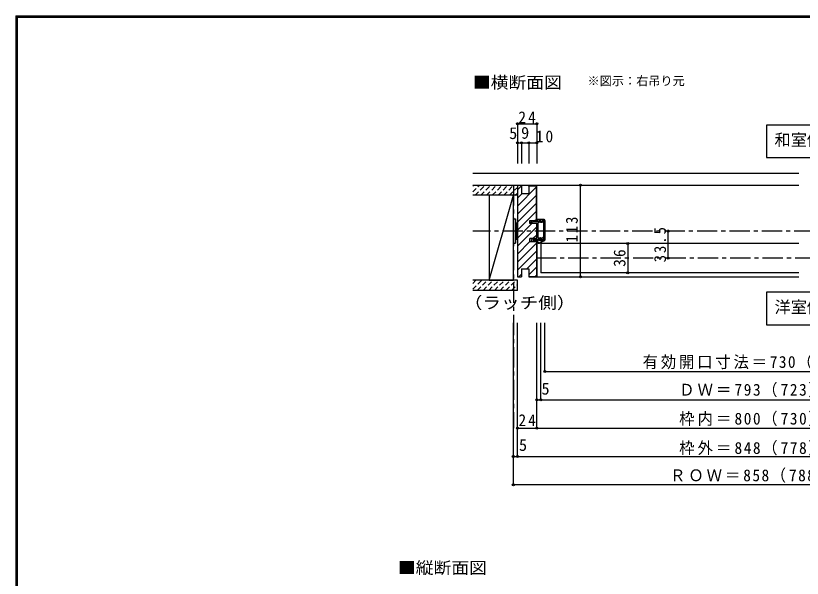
# Model space of a CAD drawing. Units: millimetres at full size, sheet at 1:5. Extents: x -973 to 977, y -718 to 696.
# Drawn here: x -973 to -3, y 1 to 696 of the extents above; entities that cross this region are included whole.
import ezdxf
from ezdxf.enums import TextEntityAlignment as Align

# ---------------------------------------------------------------- set-up
doc = ezdxf.new("R2010")
doc.units = ezdxf.units.MM
doc.header["$LTSCALE"] = 5
doc.header["$PDMODE"] = 32
doc.header["$PDSIZE"] = 2.5
doc.linetypes.add('CHAIN1', pattern=[8, 5, -1, 1, -1])
doc.linetypes.add('DASHED1', pattern=[1.8, 1.2, -0.6])
for name, color, linetype in [('0-1_通り芯', 4, 'DASHED1'), ('0-2_柱', 3, 'Continuous'), ('0-3_仕上げ', 2, 'Continuous'), ('0-4_枠', 3, 'Continuous'), ('0-6_扉', 6, 'Continuous'), ('0-7_金物', 7, 'Continuous'), ('0-8_戸当り', 7, 'Continuous'), ('0-A_文字', 7, 'Continuous'), ('0-B_寸法', 7, 'Continuous'), ('0-C_ハッチ', 4, 'Continuous'), ('F-1_枠', 6, 'Continuous')]:
    doc.layers.add(name, color=color, linetype=linetype)
doc.styles.add('ＭＳ ゴシック', font='')
doc.styles.get('ＭＳ ゴシック').set_extended_font_data('MS Gothic')

msp = doc.modelspace()

# ---------------------------------------------------------------- linework, layer by layer
at = {"layer": '0-1_通り芯', "linetype": 'CHAIN1'}
for p, q in [((-359.2, 486.5), (-359.2, 186.684)), ((412.506, 430), (-409.2, 430)), ((333.506, 396.5), (-330.2, 396.5))]:
    msp.add_line(p, q, dxfattribs=at)
at = {"layer": '0-2_柱', "color": 7}
msp.add_line((-389.2, 369.184), (-359.2, 474.184), dxfattribs=at)
at = {"layer": '0-2_柱'}
msp.add_lwpolyline([(-359.2, 474.184), (-389.2, 474.184), (-389.2, 369.184), (-359.2, 369.184)], close=True, dxfattribs=at)
at = {"layer": '0-3_仕上げ'}
for p, q in [((-409.2, 501.5), (-6.847, 501.5)), ((-409.2, 486.5), (-330.194, 486.5)), ((-354.2, 474.184), (-409.2, 474.184)), ((-354.2, 369.184), (-409.2, 369.184)), ((-354.2, 356.684), (-354.2, 369.184)), ((-354.2, 356.684), (-409.2, 356.684))]:
    msp.add_line(p, q, dxfattribs=at)
at = {"layer": '0-4_枠'}
for p, q in [((-354.2, 486.5), (-349.2, 486.5)), ((-354.2, 486.5), (-354.2, 373.5)), ((-340.2, 486.5), (-340.2, 476.5)), ((-340.2, 486.5), (-330.2, 486.5)), ((-340.2, 486), (-330.7, 486)), ((-330.7, 442.979), (-330.7, 486)), ((-330.2, 442.979), (-330.2, 486.5)), ((-330.2, 420.679), (-330.2, 439.279)), ((-338.7, 416.979), (-338.7, 420.679)), ((-330.2, 420.679), (-338.7, 420.679)), ((-338.7, 416.979), (-330.2, 416.979)), ((-330.7, 416.979), (-330.7, 374)), ((-330.2, 416.979), (-330.2, 373.5)), ((-349.2, 383.5), (-349.2, 373.5)), ((-354.2, 373.5), (-349.2, 373.5)), ((-340.2, 374), (-330.7, 374))]:
    msp.add_line(p, q, dxfattribs=at)
at = {"layer": '0-4_枠', "color": 4}
for p, q in [((-330.194, 486.5), (-6.847, 486.5)), ((-330.194, 373.5), (-6.847, 373.5))]:
    msp.add_line(p, q, dxfattribs=at)
at = {"layer": '0-4_枠'}
for points in [[(-349.2, 486.5), (-349.2, 476.5), (-340.2, 476.5)], [(-330.2, 439.279), (-338.7, 439.279), (-338.7, 442.979), (-330.2, 442.979)], [(-349.2, 383.5), (-340.2, 383.5), (-340.2, 373.5), (-330.2, 373.5)]]:
    msp.add_lwpolyline(points, dxfattribs=at)
at = {"layer": '0-6_扉'}
for p, q in [((-325.2, 414.5), (-325.2, 378.5)), ((-6.847, 414.5), (-325.2, 414.5)), ((-6.847, 378.5), (-325.2, 378.5))]:
    msp.add_line(p, q, dxfattribs=at)
at = {"layer": '0-7_金物'}
for p, q in [((-359.2, 445), (-356.7, 445)), ((-359.2, 445), (-359.2, 415)), ((-356.7, 445), (-356.7, 415)), ((-356.7, 440), (-354.7, 440)), ((-354.7, 440), (-354.7, 420)), ((-354.7, 439), (-354.2, 439)), ((-356.7, 420), (-354.7, 420)), ((-354.7, 421), (-354.2, 421)), ((-359.2, 415), (-356.7, 415))]:
    msp.add_line(p, q, dxfattribs=at)
at = {"layer": '0-8_戸当り'}
for p, q in [((-334.7, 441.829), (-334.7, 442.979)), ((-330.2, 441.829), (-334.7, 441.829)), ((-330.2, 419.629), (-330.2, 440.329)), ((-330.098, 443.604), (-328.198, 442.154)), ((-321.2, 444.129), (-329.9, 444.129)), ((-328.7, 422.129), (-328.7, 440.379)), ((-328.2, 440.879), (-327.7, 440.879)), ((-327.7, 442.379), (-327.7, 442.629)), ((-327.7, 442.329), (-327.7, 442.079)), ((-327.314, 442.616), (-325.596, 442.143)), ((-326.866, 441.328), (-326.005, 441.015)), ((-321.7, 419.629), (-321.7, 442.629)), ((-320.2, 443.129), (-320.2, 418.629)), ((-334.7, 420.379), (-337.7, 418.879)), ((-337.7, 418.879), (-334.7, 416.979)), ((-334.7, 420.379), (-334.7, 419.629)), ((-334.7, 419.629), (-330.2, 419.629)), ((-329.5, 418.129), (-334.7, 418.129)), ((-334.7, 418.129), (-334.7, 416.979)), ((-329.5, 419.129), (-328.7, 419.129)), ((-329.5, 418.129), (-329.5, 419.129)), ((-329.5, 416.629), (-329.5, 418.129)), ((-328.8, 416.629), (-328.8, 419.129)), ((-328.7, 420.229), (-326.363, 420.229)), ((-328.7, 419.129), (-328.7, 420.229)), ((-328.2, 421.629), (-326.24, 421.629)), ((-327.7, 418.829), (-326.497, 420.081)), ((-327.7, 418.129), (-327.7, 418.829)), ((-320.7, 418.129), (-327.7, 418.129)), ((-327.209, 415.645), (-322.261, 418.129)), ((-326.895, 415.019), (-320.7, 418.129)), ((-325.7, 419.679), (-325.7, 419.629)), ((-321.7, 419.629), (-325.7, 419.629)), ((-325.231, 421.079), (-322.609, 421.897)), ((-324.683, 419.784), (-322.192, 420.561))]:
    msp.add_line(p, q, dxfattribs=at)
for points in [[(-334.7, 439.579), (-337.7, 441.079), (-334.7, 442.979)], [(-334.7, 439.579), (-334.7, 440.329), (-330.2, 440.329)], [(-330.2, 441.829), (-330.2, 442.079), (-327.7, 442.079)], [(-321.7, 442.629), (-323.8, 442.629), (-323.8, 440.629), (-325, 440.629), (-325, 442.629), (-327.7, 442.629)]]:
    msp.add_lwpolyline(points, dxfattribs=at)
for centre, radius, start, end in [((-329.9, 443.829), 0.3, 90, 228.65222), ((-328.2, 440.379), 0.5, 90, 180), ((-328, 442.379), 0.3, 228.65222, 360), ((-327.4, 442.329), 0.3, 73.20997, 180), ((-327.7, 441.879), 1, 270, 326.52262), ((-325.8, 441.579), 0.6, 246.66235, 0), ((-325.8, 441.579), 0.6, 0, 73.20997), ((-321.2, 443.129), 1, 0, 90), ((-328.2, 422.129), 0.5, 180, 270), ((-326.2, 419.679), 0.5, 0, 126.38479), ((-326.363, 419.429), 0.8, 48.59038, 90), ((-326.24, 420.429), 1.2, 32.78874, 90), ((-325.04, 420.929), 1.2, 228.59038, 287.32983), ((-322.4, 421.229), 0.7, 287.32983, 107.32983), ((-320.7, 418.629), 0.5, 270, 0), ((-327.7, 416.629), 1.8, 180, 296.57515), ((-327.7, 416.629), 1.1, 180, 296.57515)]:
    msp.add_arc(centre, radius, start, end, dxfattribs=at)
at = {"layer": '0-A_文字'}
for p, q in [((-46.847, 560.777), (-46.847, 520.777)), ((53.153, 560.777), (-46.847, 560.777))]:
    msp.add_line(p, q, dxfattribs=at)
msp.add_lwpolyline([(-46.847, 520.777), (53.153, 520.777), (53.153, 560.777)], dxfattribs=at)
msp.add_lwpolyline([(53.153, 354.408), (-46.847, 354.408), (-46.847, 314.408), (53.153, 314.408)], close=True, dxfattribs=at)
at = {"layer": '0-B_寸法', "color": 4}
for p, q in [((-354.2, 562.541), (-354.2, 513.5)), ((-354.2, 562.541), (-330.2, 562.541)), ((-330.2, 562.541), (-330.2, 513.5)), ((-354.2, 539.017), (-330.2, 539.017)), ((-349.2, 539.017), (-349.2, 513.5)), ((-340.2, 539.017), (-340.2, 513.5)), ((-308.34, 486.5), (-276.43, 486.5)), ((-276.43, 373.5), (-276.43, 486.5)), ((-168.079, 396.5), (-168.079, 430)), ((-218.079, 414.5), (-218.079, 378.5)), ((-308.34, 373.5), (-276.43, 373.5)), ((-359.2, 116.684), (-359.2, 316.684)), ((-354.2, 151.684), (-354.2, 316.684)), ((-330.2, 186.684), (-330.2, 316.684)), ((-325.2, 221.684), (-325.2, 316.684)), ((-320.2, 256.684), (-320.2, 316.684)), ((-320.2, 256.684), (273.512, 256.684)), ((-330.2, 221.684), (333.506, 221.684)), ((-354.2, 186.684), (357.506, 186.684)), ((-359.2, 151.684), (362.506, 151.684)), ((362.506, 116.684), (-359.2, 116.684))]:
    msp.add_line(p, q, dxfattribs=at)
at = {"layer": '0-B_寸法'}
for p in [(-354.2, 562.541), (-330.2, 562.541), (-354.2, 539.017), (-349.2, 539.017), (-340.2, 539.017), (-330.2, 539.017), (-276.43, 486.5), (-168.079, 430), (-218.079, 414.5), (-168.079, 396.5), (-218.079, 378.5), (-276.43, 373.5), (-320.2, 256.684), (-330.2, 221.684), (-325.2, 221.684), (-354.2, 186.684), (-330.2, 186.684), (-359.2, 151.684), (-354.2, 151.684), (-359.2, 116.684)]:
    msp.add_point(p, dxfattribs=at)
at = {"layer": '0-C_ハッチ', "linetype": 'DASHED1'}
for p, q in [((-409.2, 478.461), (-400.977, 486.684)), ((-409.2, 485.532), (-408.048, 486.684)), ((-406.406, 474.184), (-393.906, 486.684)), ((-399.335, 474.184), (-386.835, 486.684)), ((-392.264, 474.184), (-379.764, 486.684)), ((-385.193, 474.184), (-372.693, 486.684)), ((-378.122, 474.184), (-365.622, 486.684)), ((-371.051, 474.184), (-358.551, 486.684)), ((-363.98, 474.184), (-354.2, 483.964)), ((-356.909, 474.184), (-354.2, 476.893)), ((-409.2, 358.253), (-398.269, 369.184)), ((-409.2, 365.324), (-405.34, 369.184)), ((-403.698, 356.684), (-391.198, 369.184)), ((-396.627, 356.684), (-384.127, 369.184)), ((-389.556, 356.684), (-377.056, 369.184)), ((-382.485, 356.684), (-369.985, 369.184)), ((-375.414, 356.684), (-362.914, 369.184)), ((-368.343, 356.684), (-355.843, 369.184)), ((-361.272, 356.684), (-354.2, 363.756)), ((-354.201, 356.684), (-354.2, 356.685))]:
    msp.add_line(p, q, dxfattribs=at)
at = {"layer": '0-C_ハッチ'}
for p, q in [((-354.2, 480.679), (-349.2, 485.679)), ((-340.2, 484.78), (-338.48, 486.5)), ((-354.2, 460.88), (-330.7, 484.38)), ((-354.2, 470.78), (-348.48, 476.5)), ((-354.2, 450.981), (-330.7, 474.481)), ((-354.2, 441.081), (-330.7, 464.581)), ((-354.2, 431.182), (-330.7, 454.682)), ((-354.2, 421.282), (-336.203, 439.279)), ((-332.503, 442.979), (-330.7, 444.782)), ((-354.2, 411.383), (-330.2, 435.383)), ((-335.004, 420.679), (-330.2, 425.483)), ((-354.2, 401.483), (-338.7, 416.983)), ((-354.2, 391.584), (-330.7, 415.084)), ((-354.2, 381.684), (-330.7, 405.184)), ((-342.485, 383.5), (-330.7, 395.285)), ((-340.2, 375.885), (-330.7, 385.385)), ((-352.485, 373.5), (-349.2, 376.785)), ((-332.186, 374), (-330.7, 375.486))]:
    msp.add_line(p, q, dxfattribs=at)
at = {"layer": 'F-1_枠'}
for p, q in [((-973.347, 695.833), (-973.347, -700.833)), ((-973.347, 695.833), (976.653, 695.833)), ((-973.347, 695), (976.653, 695)), ((-973.347, 694.167), (976.653, 694.167)), ((-972.514, 695.833), (-972.514, -700.833)), ((-971.68, 695.833), (-971.68, -700.833))]:
    msp.add_line(p, q, dxfattribs=at)

# ---------------------------------------------------------------- texts
at = {"layer": '0-A_文字', "style": 'ＭＳ ゴシック'}
for s, width, p in [('■横断面図', 1.1, (-409.2, 601.667)), ('（ラッチ側）', 1.15, (-420.45, 329.79)), ('■縦断面図', 1.1, (-501.704, 2.5))]:
    msp.add_text(s, height=14.66, dxfattribs=dict(at, width=width)).set_placement(p, align=Align.BOTTOM_LEFT)
for s, height, p in [('※図示：右吊り元', 11, (-267.665, 606.667)), ('和室側・', 14.66, (-36.847, 530.777)), ('洋室側・', 14.66, (-36.847, 324.408))]:
    msp.add_text(s, height=height, dxfattribs=at).set_placement(p, align=Align.BOTTOM_LEFT)
at = {"layer": '0-B_寸法', "style": 'ＭＳ ゴシック'}
for s, p in [('5', (-364.37, 539.171)), ('9', (-349.583, 539.565)), ('5', (-324.45, 223.684)), ('5', (-352.238, 154.184))]:
    msp.add_text(s, height=14.66, dxfattribs=at).set_placement(p, align=Align.BOTTOM_LEFT)
at = {"layer": '0-B_寸法', "char_height": 14.66, "attachment_point": 7, "style": 'ＭＳ ゴシック'}
for s, insert in [('\\T1.27;\\W0.95;24', (-352.969, 563.122)), ('\\T1.27;\\W0.95;10', (-331.55, 539.368)), ('\\T1.18;\\W0.95;有効開口寸法＝730（660）<640>［617］', (-199.597, 259.184)), ('\\T1.2;\\W0.95;ＤＷ＝793（723）<703>［680］', (-154.597, 224.837)), ('\\T1.2;\\W0.95;枠内＝800（730）<710>［687］', (-154.597, 189.184)), ('\\T1.27;\\W0.95;24', (-352.825, 189.184)), ('\\T1.2;\\W0.95;枠外＝848（778）<758>［735］', (-154.597, 152.991)), ('\\T1.19;\\W0.95;ＲＯＷ＝858（788）<768>［745］', (-165.847, 119.184))]:
    msp.add_mtext(s, dxfattribs=dict(at, insert=insert))
at = {"layer": '0-B_寸法', "char_height": 14.66, "attachment_point": 7, "rotation": 90, "style": 'ＭＳ ゴシック'}
for s, insert in [('\\T1.27;\\W0.9;113', (-279.508, 416.023)), ('\\T1.28;\\W0.9;33.5', (-170.579, 391.375)), ('\\T1.27;\\W0.95;36', (-220.579, 385.875))]:
    msp.add_mtext(s, dxfattribs=dict(at, insert=insert))

doc.saveas('drawing.dxf')
